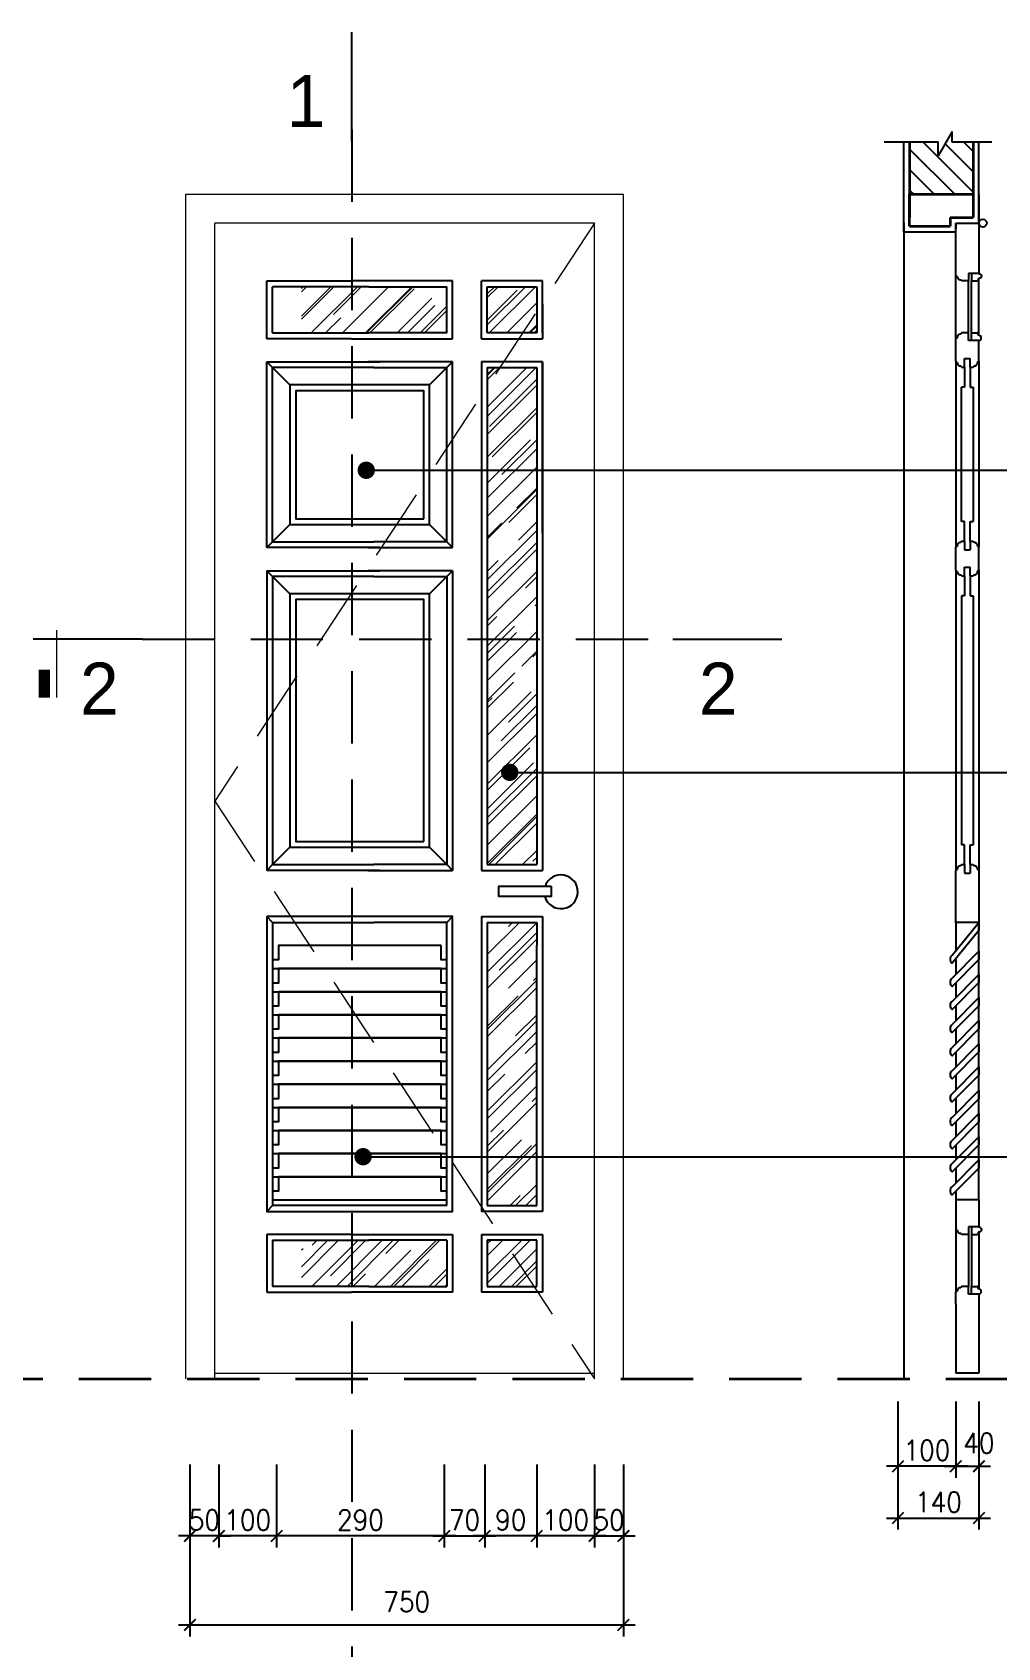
# Model space of a CAD drawing. Header units: millimetres. Extents: x -529782 to -142003, y -492574 to -273331.
# Drawn here: x -241997 to -240327, y -428329 to -425533 of the extents above; entities that cross this region are included whole.
import ezdxf

# ---------------------------------------------------------------- set-up
doc = ezdxf.new("R2010")
doc.units = ezdxf.units.MM
doc.header["$LTSCALE"] = 500
doc.header["$MEASUREMENT"] = 0
doc.header["$PDMODE"] = 3
doc.linetypes.add('HIDDEN', pattern=[0.375, 0.25, -0.125])
doc.layers.get('0').update_dxf_attribs({"linetype": 'CONTINUOUS', "lineweight": 13})
doc.layers.get('Defpoints').update_dxf_attribs({"color": 255, "linetype": 'CONTINUOUS', "lineweight": 13})
for name, color, linetype, lineweight in [('3.manh 08', 8, 'CONTINUOUS', 9), ('4.dim 08', 8, 'CONTINUOUS', 13), ('CA.dim 08', 251, 'CONTINUOUS', 13), ('cat', 4, 'CONTINUOUS', 35), ('CHITIET', 9, 'CONTINUOUS', 9), ('Dim', 145, 'CONTINUOUS', 15)]:
    doc.layers.add(name, color=color, linetype=linetype, lineweight=lineweight)
for name, color, linetype in [('BHATCH', 155, 'CONTINUOUS'), ('CUA', 115, 'CONTINUOUS'), ('DOOR', 5, 'CONTINUOUS'), ('MANH', 5, 'CONTINUOUS'), ('MANH1', 155, 'CONTINUOUS'), ('TEXT', 3, 'CONTINUOUS'), ('THAY', 7, 'CONTINUOUS')]:
    doc.layers.add(name, color=color, linetype=linetype)
doc.styles.get("Standard").update_dxf_attribs({"font": 'txt.shx', "width": 0.9})
doc.styles.add('VUA', font='')
doc.styles.get('VUA').set_extended_font_data('.VnAvantH')
doc.dimstyles.new('CA 20', dxfattribs={"dimscale": 0, "dimtxt": 35, "dimasz": 20, "dimexe": 20, "dimexo": 0, "dimgap": 10, "dimtad": 1, "dimdec": 0, "dimzin": 0, "dimdsep": 46, "dimtxsty": 'Standard', "dimblk": 'ARCHTICK', "dimcen": 0.09, "dimdle": 20, "dimclrd": 256, "dimclre": 256, "dimclrt": 7, "dimadec": 0, "dimazin": 0, "dimtfac": 1, "dimtdec": 0, "dimtix": 1, "dimtmove": 2, "dimatfit": 3, "dimldrblk": 'DOT', "dimfxl": 1, "dimtolj": 1, "dimtzin": 0, "dimarcsym": 0})
doc.dimstyles.new('CA 30', dxfattribs={"dimscale": 0, "dimtxt": 60, "dimasz": 30, "dimexe": 30, "dimexo": 0, "dimgap": 15, "dimtad": 1, "dimdec": 0, "dimzin": 0, "dimdsep": 46, "dimtxsty": 'Standard', "dimblk": 'ARCHTICK', "dimcen": 0.09, "dimdle": 30, "dimclrd": 256, "dimclre": 256, "dimclrt": 7, "dimadec": 0, "dimazin": 0, "dimtfac": 1, "dimtdec": 0, "dimtix": 1, "dimtmove": 2, "dimatfit": 3, "dimldrblk": 'DOT', "dimfxl": 1, "dimtolj": 1, "dimtzin": 0, "dimarcsym": 0})
pattern_1 = [(45, (-15549.51, 11947.47), (42.426407, 113.137085), [750, -100, 250, -50]), (45, (-15520.166, 12012.17), (-82.37794, 11.667262), [150, -16.5, 300, -37.5]), (45, (-15561.885, 11995.198), (160.159686, 207.5358403), [400, -70, 200, -50])]

# ---------------------------------------------------------------- blocks, each defined once
blk = doc.blocks.new('_ArchTick')
at = {"color": 1, "linetype": 'ByBlock', "const_width": 0.15}
blk.add_lwpolyline([(-0.5, -0.5), (0.5, 0.5)], dxfattribs=at)
blk = doc.blocks.new('_DOT')
at = {"color": 1, "linetype": 'ByBlock'}
blk.add_line((-0.5, 0), (-1, 0), dxfattribs=at)
at = {"color": 1, "linetype": 'ByBlock', "const_width": 0.5}
blk.add_lwpolyline([(-0.25, 0, 1), (0.25, 0, 1)], format="xyb", close=True, dxfattribs=at)
blk = doc.blocks.new('*D1810')
at = {"layer": '4.dim 08', "lineweight": -2, "transparency": 16777216}
for p, q in [((-240499.2, -427902.8), (-240499.2, -428034.8)), ((-240399.2, -427902.8), (-240399.2, -428034.8)), ((-240379.2, -428014.8), (-240519.2, -428014.8))]:
    blk.add_line(p, q, dxfattribs=at)
at = {"layer": 'Defpoints', "color": 0, "transparency": 16777216}
for p in [(-240499.2, -427902.8), (-240399.2, -427902.8), (-240499.2, -428014.8)]:
    blk.add_point(p, dxfattribs=at)
at = {"layer": '4.dim 08', "lineweight": -2, "transparency": 16777216, "xscale": 20, "yscale": 20, "zscale": 20, "rotation": 180}
blk.add_blockref('_ArchTick', (-240499.2, -428014.8), dxfattribs=at)
at = {"layer": '4.dim 08', "lineweight": -2, "transparency": 16777216, "xscale": 20, "yscale": 20, "zscale": 20}
blk.add_blockref('_ArchTick', (-240399.2, -428014.8), dxfattribs=at)
at = {"layer": '4.dim 08', "color": 7, "transparency": 16777216, "insert": (-240449.2, -427987.3), "char_height": 35, "attachment_point": 5}
blk.add_mtext('\\A1;100', dxfattribs=at)
blk = doc.blocks.new('*D1811')
at = {"layer": '4.dim 08', "lineweight": -2, "transparency": 16777216}
for p, q in [((-240399.2, -427902.8), (-240399.2, -428034.8)), ((-240359.2, -427902.8), (-240359.2, -428034.8)), ((-240419.2, -428014.8), (-240339.2, -428014.8))]:
    blk.add_line(p, q, dxfattribs=at)
at = {"layer": 'Defpoints', "color": 0, "transparency": 16777216}
for p in [(-240399.2, -427902.8), (-240359.2, -427902.8), (-240359.2, -428014.8)]:
    blk.add_point(p, dxfattribs=at)
at = {"layer": '4.dim 08', "lineweight": -2, "transparency": 16777216, "xscale": 20, "yscale": 20, "zscale": 20, "rotation": 180}
blk.add_blockref('_ArchTick', (-240399.2, -428014.8), dxfattribs=at)
at = {"layer": '4.dim 08', "lineweight": -2, "transparency": 16777216, "xscale": 20, "yscale": 20, "zscale": 20}
blk.add_blockref('_ArchTick', (-240359.2, -428014.8), dxfattribs=at)
at = {"layer": '4.dim 08', "color": 7, "transparency": 16777216, "insert": (-240359.2, -427974.8), "char_height": 35, "attachment_point": 5}
blk.add_mtext('\\A1;40', dxfattribs=at)
blk = doc.blocks.new('*D1812')
at = {"layer": '4.dim 08', "lineweight": -2, "transparency": 16777216}
for p, q in [((-240499.2, -427902.8), (-240499.2, -428124.3)), ((-240359.2, -427902.8), (-240359.2, -428124.3)), ((-240519.2, -428104.3), (-240339.2, -428104.3))]:
    blk.add_line(p, q, dxfattribs=at)
at = {"layer": 'Defpoints', "color": 0, "transparency": 16777216}
for p in [(-240499.2, -427902.8), (-240359.2, -427902.8), (-240359.2, -428104.3)]:
    blk.add_point(p, dxfattribs=at)
at = {"layer": '4.dim 08', "lineweight": -2, "transparency": 16777216, "xscale": 20, "yscale": 20, "zscale": 20, "rotation": 180}
blk.add_blockref('_ArchTick', (-240499.2, -428104.3), dxfattribs=at)
at = {"layer": '4.dim 08', "lineweight": -2, "transparency": 16777216, "xscale": 20, "yscale": 20, "zscale": 20}
blk.add_blockref('_ArchTick', (-240359.2, -428104.3), dxfattribs=at)
at = {"layer": '4.dim 08', "color": 7, "transparency": 16777216, "insert": (-240429.2, -428076.8), "char_height": 35, "attachment_point": 5}
blk.add_mtext('\\A1;140', dxfattribs=at)
blk = doc.blocks.new('*D1814')
at = {"layer": '4.dim 08', "lineweight": -2, "transparency": 16777216}
for p, q in [((-241024.1, -428011.6), (-241024.1, -428155.4)), ((-240974.1, -428011.6), (-240974.1, -428155.4)), ((-241024.1, -428135.4), (-241044.1, -428135.4)), ((-241024.1, -428135.4), (-240974.1, -428135.4)), ((-240974.1, -428135.4), (-240954.1, -428135.4))]:
    blk.add_line(p, q, dxfattribs=at)
at = {"layer": 'Defpoints', "color": 0, "transparency": 16777216}
for p in [(-241024.1, -428011.6), (-240974.1, -428011.6), (-240974.1, -428135.4)]:
    blk.add_point(p, dxfattribs=at)
at = {"layer": '4.dim 08', "lineweight": -2, "transparency": 16777216, "xscale": 20, "yscale": 20, "zscale": 20}
blk.add_blockref('_ArchTick', (-241024.1, -428135.4), dxfattribs=at)
at = {"layer": '4.dim 08', "lineweight": -2, "transparency": 16777216, "xscale": 20, "yscale": 20, "zscale": 20, "rotation": 180}
blk.add_blockref('_ArchTick', (-240974.1, -428135.4), dxfattribs=at)
at = {"layer": '4.dim 08', "color": 7, "transparency": 16777216, "insert": (-240999.1, -428107.9), "char_height": 35, "attachment_point": 5}
blk.add_mtext('\\A1;50', dxfattribs=at)
blk = doc.blocks.new('*D1815')
at = {"layer": '4.dim 08', "lineweight": -2, "transparency": 16777216}
for p, q in [((-241124.1, -428011.6), (-241124.1, -428155.4)), ((-241024.1, -428011.6), (-241024.1, -428155.4)), ((-241004.1, -428135.4), (-241144.1, -428135.4))]:
    blk.add_line(p, q, dxfattribs=at)
at = {"layer": 'Defpoints', "color": 0, "transparency": 16777216}
for p in [(-241124.1, -428011.6), (-241024.1, -428011.6), (-241124.1, -428135.4)]:
    blk.add_point(p, dxfattribs=at)
at = {"layer": '4.dim 08', "lineweight": -2, "transparency": 16777216, "xscale": 20, "yscale": 20, "zscale": 20, "rotation": 180}
blk.add_blockref('_ArchTick', (-241124.1, -428135.4), dxfattribs=at)
at = {"layer": '4.dim 08', "lineweight": -2, "transparency": 16777216, "xscale": 20, "yscale": 20, "zscale": 20}
blk.add_blockref('_ArchTick', (-241024.1, -428135.4), dxfattribs=at)
at = {"layer": '4.dim 08', "color": 7, "transparency": 16777216, "insert": (-241074.1, -428107.9), "char_height": 35, "attachment_point": 5}
blk.add_mtext('\\A1;100', dxfattribs=at)
blk = doc.blocks.new('*D1836')
at = {"layer": '4.dim 08', "lineweight": -2, "transparency": 16777216}
for p, q in [((-241574.1, -428011.6), (-241574.1, -428155.4)), ((-241284.1, -428011.6), (-241284.1, -428155.4)), ((-241264.1, -428135.4), (-241594.1, -428135.4))]:
    blk.add_line(p, q, dxfattribs=at)
at = {"layer": 'Defpoints', "color": 0, "transparency": 16777216}
for p in [(-241574.1, -428011.6), (-241284.1, -428011.6), (-241574.1, -428135.4)]:
    blk.add_point(p, dxfattribs=at)
at = {"layer": '4.dim 08', "lineweight": -2, "transparency": 16777216, "xscale": 20, "yscale": 20, "zscale": 20, "rotation": 180}
blk.add_blockref('_ArchTick', (-241574.1, -428135.4), dxfattribs=at)
at = {"layer": '4.dim 08', "lineweight": -2, "transparency": 16777216, "xscale": 20, "yscale": 20, "zscale": 20}
blk.add_blockref('_ArchTick', (-241284.1, -428135.4), dxfattribs=at)
at = {"layer": '4.dim 08', "color": 7, "transparency": 16777216, "insert": (-241429.1, -428107.9), "char_height": 35, "attachment_point": 5}
blk.add_mtext('\\A1;290', dxfattribs=at)
blk = doc.blocks.new('*D1837')
at = {"layer": '4.dim 08', "lineweight": -2, "transparency": 16777216}
for p, q in [((-241674.1, -428011.6), (-241674.1, -428155.4)), ((-241574.1, -428011.6), (-241574.1, -428155.4)), ((-241554.1, -428135.4), (-241694.1, -428135.4))]:
    blk.add_line(p, q, dxfattribs=at)
at = {"layer": 'Defpoints', "color": 0, "transparency": 16777216}
for p in [(-241674.1, -428011.6), (-241574.1, -428011.6), (-241674.1, -428135.4)]:
    blk.add_point(p, dxfattribs=at)
at = {"layer": '4.dim 08', "lineweight": -2, "transparency": 16777216, "xscale": 20, "yscale": 20, "zscale": 20, "rotation": 180}
blk.add_blockref('_ArchTick', (-241674.1, -428135.4), dxfattribs=at)
at = {"layer": '4.dim 08', "lineweight": -2, "transparency": 16777216, "xscale": 20, "yscale": 20, "zscale": 20}
blk.add_blockref('_ArchTick', (-241574.1, -428135.4), dxfattribs=at)
at = {"layer": '4.dim 08', "color": 7, "transparency": 16777216, "insert": (-241624.1, -428107.9), "char_height": 35, "attachment_point": 5}
blk.add_mtext('\\A1;100', dxfattribs=at)
blk = doc.blocks.new('*D1838')
at = {"layer": '4.dim 08', "lineweight": -2, "transparency": 16777216}
for p, q in [((-241724.1, -428011.6), (-241724.1, -428155.4)), ((-241674.1, -428011.6), (-241674.1, -428155.4)), ((-241724.1, -428135.4), (-241744.1, -428135.4)), ((-241674.1, -428135.4), (-241724.1, -428135.4)), ((-241674.1, -428135.4), (-241654.1, -428135.4))]:
    blk.add_line(p, q, dxfattribs=at)
at = {"layer": 'Defpoints', "color": 0, "transparency": 16777216}
for p in [(-241724.1, -428011.6), (-241674.1, -428011.6), (-241724.1, -428135.4)]:
    blk.add_point(p, dxfattribs=at)
at = {"layer": '4.dim 08', "lineweight": -2, "transparency": 16777216, "xscale": 20, "yscale": 20, "zscale": 20}
blk.add_blockref('_ArchTick', (-241724.1, -428135.4), dxfattribs=at)
at = {"layer": '4.dim 08', "lineweight": -2, "transparency": 16777216, "xscale": 20, "yscale": 20, "zscale": 20, "rotation": 180}
blk.add_blockref('_ArchTick', (-241674.1, -428135.4), dxfattribs=at)
at = {"layer": '4.dim 08', "color": 7, "transparency": 16777216, "insert": (-241699.1, -428107.9), "char_height": 35, "attachment_point": 5}
blk.add_mtext('\\A1;50', dxfattribs=at)
blk = doc.blocks.new('*D1849')
at = {"layer": '4.dim 08', "lineweight": -2, "transparency": 16777216}
for p, q in [((-241724.1, -428011.6), (-241724.1, -428309.3)), ((-240974.1, -428011.6), (-240974.1, -428309.3)), ((-241744.1, -428289.3), (-240954.1, -428289.3))]:
    blk.add_line(p, q, dxfattribs=at)
at = {"layer": 'Defpoints', "color": 0, "transparency": 16777216}
for p in [(-241724.1, -428011.6), (-240974.1, -428011.6), (-240974.1, -428289.3)]:
    blk.add_point(p, dxfattribs=at)
at = {"layer": '4.dim 08', "lineweight": -2, "transparency": 16777216, "xscale": 20, "yscale": 20, "zscale": 20, "rotation": 180}
blk.add_blockref('_ArchTick', (-241724.1, -428289.3), dxfattribs=at)
at = {"layer": '4.dim 08', "lineweight": -2, "transparency": 16777216, "xscale": 20, "yscale": 20, "zscale": 20}
blk.add_blockref('_ArchTick', (-240974.1, -428289.3), dxfattribs=at)
at = {"layer": '4.dim 08', "color": 7, "transparency": 16777216, "insert": (-241349.1, -428249.3), "char_height": 35, "attachment_point": 5}
blk.add_mtext('\\A1;750', dxfattribs=at)
blk = doc.blocks.new('*D1850')
at = {"layer": '4.dim 08', "lineweight": -2, "transparency": 16777216}
for p, q in [((-241214.1, -428011.6), (-241214.1, -428155.4)), ((-241124.1, -428011.6), (-241124.1, -428155.4)), ((-241104.1, -428135.4), (-241234.1, -428135.4))]:
    blk.add_line(p, q, dxfattribs=at)
at = {"layer": 'Defpoints', "color": 0, "transparency": 16777216}
for p in [(-241214.1, -428011.6), (-241124.1, -428011.6), (-241214.1, -428135.4)]:
    blk.add_point(p, dxfattribs=at)
at = {"layer": '4.dim 08', "lineweight": -2, "transparency": 16777216, "xscale": 20, "yscale": 20, "zscale": 20, "rotation": 180}
blk.add_blockref('_ArchTick', (-241214.1, -428135.4), dxfattribs=at)
at = {"layer": '4.dim 08', "lineweight": -2, "transparency": 16777216, "xscale": 20, "yscale": 20, "zscale": 20}
blk.add_blockref('_ArchTick', (-241124.1, -428135.4), dxfattribs=at)
at = {"layer": '4.dim 08', "color": 7, "transparency": 16777216, "insert": (-241169.1, -428107.9), "char_height": 35, "attachment_point": 5}
blk.add_mtext('\\A1;90', dxfattribs=at)
blk = doc.blocks.new('*D1851')
at = {"layer": '4.dim 08', "lineweight": -2, "transparency": 16777216}
for p, q in [((-241284.1, -428011.6), (-241284.1, -428155.4)), ((-241214.1, -428011.6), (-241214.1, -428155.4)), ((-241304.1, -428135.4), (-241194.1, -428135.4))]:
    blk.add_line(p, q, dxfattribs=at)
at = {"layer": 'Defpoints', "color": 0, "transparency": 16777216}
for p in [(-241284.1, -428011.6), (-241214.1, -428011.6), (-241214.1, -428135.4)]:
    blk.add_point(p, dxfattribs=at)
at = {"layer": '4.dim 08', "lineweight": -2, "transparency": 16777216, "xscale": 20, "yscale": 20, "zscale": 20, "rotation": 180}
blk.add_blockref('_ArchTick', (-241284.1, -428135.4), dxfattribs=at)
at = {"layer": '4.dim 08', "lineweight": -2, "transparency": 16777216, "xscale": 20, "yscale": 20, "zscale": 20}
blk.add_blockref('_ArchTick', (-241214.1, -428135.4), dxfattribs=at)
at = {"layer": '4.dim 08', "color": 7, "transparency": 16777216, "insert": (-241249.1, -428107.9), "char_height": 35, "attachment_point": 5}
blk.add_mtext('\\A1;70', dxfattribs=at)

msp = doc.modelspace()

# ---------------------------------------------------------------- hatches: boundary and pattern name
at = {"layer": '3.manh 08', "ltscale": 2}
h = msp.add_hatch(dxfattribs=at)
h.set_pattern_fill('AR-RROOF', color=256, scale=50, angle=45, style=0)
h.set_pattern_definition(pattern_1)
h.paths.add_polyline_path([(-241124.1, -425973.7), (-241209.6, -425973.7), (-241209.6, -426053.7), (-241124.1, -426053.7)])
h.paths.add_polyline_path([(-241279.6, -425973.7), (-241414.6, -425973.7), (-241444, -425973.7), (-241444, -426053.7), (-241414.6, -426053.7), (-241279.6, -426053.7)])
h.paths.add_polyline_path([(-241444, -425973.7), (-241531.1, -425973.7), (-241531.1, -426053.7), (-241444, -426053.7)])
h = msp.add_hatch(dxfattribs=at)
h.set_pattern_fill('AR-RROOF', color=256, scale=50, angle=45, style=0)
h.set_pattern_definition(pattern_1)
h.paths.add_polyline_path([(-241209.6, -427563.7), (-241124.1, -427563.7), (-241124.1, -427423.7), (-241124.1, -427113.7), (-241124.1, -427073.7), (-241209.6, -427073.7)])
h.paths.add_polyline_path([(-241124.1, -426113.7), (-241209.6, -426113.7), (-241209.6, -426973.7), (-241124.1, -426973.7)])
h = msp.add_hatch(dxfattribs=at)
h.set_pattern_fill('AR-RROOF', color=256, scale=50, angle=45, style=0)
h.set_pattern_definition(pattern_1)
h.paths.add_polyline_path([(-241124.1, -427623.7), (-241209.6, -427623.7), (-241209.6, -427703.7), (-241124.1, -427703.7)])
h.paths.add_polyline_path([(-241279.6, -427623.7), (-241414.6, -427623.7), (-241444, -427623.7), (-241444, -427703.7), (-241414.6, -427703.7), (-241279.6, -427703.7)])
h.paths.add_polyline_path([(-241444, -427623.7), (-241531.1, -427623.7), (-241531.1, -427703.7), (-241444, -427703.7)])
at = {"layer": 'BHATCH'}
h = msp.add_hatch(dxfattribs=at)
h.set_pattern_fill('ANSI31', color=256, scale=200, style=0)
h.set_pattern_definition([(135, (-189100.317, -414747.733), (17.67767, 17.67767), [])])
h.paths.add_polyline_path([(-240479.2, -425813.7), (-240369.2, -425813.7), (-240369.2, -425723.6), (-240405.2, -425723.6), (-240405.2, -425705.3), (-240429.9, -425747), (-240429.9, -425723.6), (-240479.2, -425723.6)])

# ---------------------------------------------------------------- linework, layer by layer
at = {"layer": '4.dim 08', "color": 7}
msp.add_line((-241955.1, -426568.1), (-241955.1, -426684.7), dxfattribs=at)
at = {"layer": '4.dim 08', "color": 7, "const_width": 20}
msp.add_lwpolyline([(-241975.9, -426684.7), (-241975.9, -426636.6)], dxfattribs=at)
at = {"layer": 'BHATCH'}
msp.add_lwpolyline([(-241099.3, -427010.9), (-241099.3, -427029.1), (-241189.9, -427029.1), (-241189.9, -427010.9)], close=True, dxfattribs=at)
msp.add_arc((-241082.3, -427020.7), 29.2, 196.7186, 160.39, dxfattribs=at)
at = {"layer": 'cat'}
for p, q in [((-240479.2, -425723.6), (-240479.2, -425853.7)), ((-240369.2, -425723.6), (-240369.2, -425853.7)), ((-240479.2, -425868.7), (-240479.2, -425813.7)), ((-240479.2, -425813.7), (-240369.2, -425813.7)), ((-240479.2, -425813.7), (-240369.2, -425813.7)), ((-240369.2, -425813.7), (-240369.2, -425853.7)), ((-240409.2, -425853.7), (-240409.2, -425868.7)), ((-240409.2, -425853.7), (-240369.2, -425853.7)), ((-240479.2, -425868.7), (-240409.2, -425868.7))]:
    msp.add_line(p, q, dxfattribs=at)
at = {"layer": 'cat', "linetype": 'HIDDEN'}
msp.add_line((-243228.7, -427863.7), (-238794, -427863.7), dxfattribs=at)
at = {"layer": 'CHITIET', "color": 7}
for p, q in [((-240974.1, -427863.7), (-240974.1, -425813.7)), ((-241024.1, -425863.7), (-241681.1, -425863.7)), ((-241024.1, -425863.7), (-241681.1, -425863.7)), ((-241681.1, -427853.7), (-241024.1, -427853.7))]:
    msp.add_line(p, q, dxfattribs=at)
for points in [[(-241731.1, -427863.7), (-241731.1, -425813.7), (-240974.1, -425813.7)], [(-241681.1, -427863.7), (-241681.1, -425863.7)], [(-241024.1, -427863.7), (-241024.1, -425863.7)]]:
    msp.add_lwpolyline(points, dxfattribs=at)
at = {"layer": 'CUA'}
for p, q in [((-240489.2, -425863.9), (-240489.2, -427863.7)), ((-241414.6, -425973.7), (-241581.1, -425973.7)), ((-241581.1, -426053.7), (-241581.1, -425973.7)), ((-241414.6, -425973.7), (-241279.6, -425973.7)), ((-241279.6, -426053.7), (-241279.6, -425973.7)), ((-241209.6, -426053.7), (-241209.6, -425973.7)), ((-241209.6, -425973.7), (-241124.1, -425973.7)), ((-241124.1, -425973.7), (-241124.1, -426053.7)), ((-241581.1, -426053.7), (-241414.6, -426053.7)), ((-241279.6, -426053.7), (-241414.6, -426053.7)), ((-241124.1, -426053.7), (-241209.6, -426053.7)), ((-241406.1, -426113.7), (-241581.1, -426113.7)), ((-241551.1, -426143.7), (-241581.1, -426113.7)), ((-241581.1, -426415.2), (-241581.1, -426113.7)), ((-241406.1, -426113.7), (-241279.6, -426113.7)), ((-241309.6, -426143.7), (-241279.6, -426113.7)), ((-241279.6, -426415.2), (-241279.6, -426113.7)), ((-241209.6, -426113.7), (-241124.1, -426113.7)), ((-241209.6, -426113.7), (-241209.6, -426973.7)), ((-241124.1, -426113.7), (-241124.1, -426470.2)), ((-241551.1, -426385.2), (-241581.1, -426415.2)), ((-241309.6, -426385.2), (-241279.6, -426415.2)), ((-241581.1, -426415.2), (-241406.1, -426415.2)), ((-241279.6, -426415.2), (-241406.1, -426415.2)), ((-241124.1, -426470.2), (-241124.1, -426973.7)), ((-241406.1, -426475.2), (-241581.1, -426475.2)), ((-241551.1, -426505.2), (-241581.1, -426475.2)), ((-241581.1, -426475.2), (-241581.1, -426973.7)), ((-241406.1, -426475.2), (-241279.6, -426475.2)), ((-241309.6, -426505.2), (-241279.6, -426475.2)), ((-241279.6, -426475.2), (-241279.6, -426973.7)), ((-241551.1, -426943.7), (-241581.1, -426973.7)), ((-241309.6, -426943.7), (-241279.6, -426973.7)), ((-241581.1, -426973.7), (-241406.1, -426973.7)), ((-241279.6, -426973.7), (-241406.1, -426973.7)), ((-241209.6, -426973.7), (-241124.1, -426973.7)), ((-241581.1, -427073.7), (-241406.1, -427073.7)), ((-241581.1, -427073.7), (-241581.1, -427338.7)), ((-241279.6, -427073.7), (-241406.1, -427073.7)), ((-241279.6, -427563.7), (-241279.6, -427073.7)), ((-241209.6, -427073.7), (-241209.6, -427563.7)), ((-241209.6, -427073.7), (-241124.1, -427073.7)), ((-241124.1, -427073.7), (-241124.1, -427113.7)), ((-241124.1, -427493.7), (-241124.1, -427113.7)), ((-241581.1, -427338.7), (-241581.1, -427563.7)), ((-241581.1, -427398.7), (-241581.1, -427563.7)), ((-241124.1, -427563.7), (-241124.1, -427423.7)), ((-241279.7, -427563.7), (-241581.1, -427563.7)), ((-241406.1, -427563.7), (-241581.1, -427563.7)), ((-241209.6, -427563.7), (-241124.1, -427563.7)), ((-241581.1, -427623.7), (-241414.6, -427623.7)), ((-241581.1, -427623.7), (-241581.1, -427703.7)), ((-241279.6, -427623.7), (-241414.6, -427623.7)), ((-241279.6, -427623.7), (-241279.6, -427703.7)), ((-241209.6, -427623.7), (-241209.6, -427703.7)), ((-241124.1, -427623.7), (-241209.6, -427623.7)), ((-241124.1, -427703.7), (-241124.1, -427623.7)), ((-241414.6, -427703.7), (-241581.1, -427703.7)), ((-241414.6, -427703.7), (-241279.6, -427703.7)), ((-241209.6, -427703.7), (-241124.1, -427703.7))]:
    msp.add_line(p, q, dxfattribs=at)
for points in [[(-241309.6, -426385.2), (-241309.6, -426143.7), (-241551.1, -426143.7), (-241551.1, -426385.2)], [(-241319.6, -426375.2), (-241319.6, -426153.7), (-241541.1, -426153.7), (-241541.1, -426375.2)], [(-241309.6, -426943.7), (-241309.6, -426505.2), (-241551.1, -426505.2), (-241551.1, -426943.7)], [(-241319.6, -426933.7), (-241319.6, -426515.2), (-241541.1, -426515.2), (-241541.1, -426933.7)]]:
    msp.add_lwpolyline(points, close=True, dxfattribs=at)
for points in [[(-241289.6, -427113.7), (-241571.1, -427113.7), (-241571.1, -427138.7), (-241581.1, -427138.7), (-241581.1, -427153.7), (-241279.6, -427153.7), (-241279.6, -427138.7), (-241289.6, -427138.7), (-241289.6, -427113.7)], [(-241289.6, -427153.7), (-241571.1, -427153.7), (-241571.1, -427178.7), (-241581.1, -427178.7), (-241581.1, -427193.7), (-241279.6, -427193.7), (-241279.6, -427178.7), (-241289.6, -427178.7), (-241289.6, -427153.7)], [(-241289.6, -427193.7), (-241571.1, -427193.7), (-241571.1, -427218.7), (-241581.1, -427218.7), (-241581.1, -427233.7), (-241279.6, -427233.7), (-241279.6, -427218.7), (-241289.6, -427218.7), (-241289.6, -427193.7)], [(-241289.6, -427233.7), (-241571.1, -427233.7), (-241571.1, -427258.7), (-241581.1, -427258.7), (-241581.1, -427273.7), (-241279.6, -427273.7), (-241279.6, -427258.7), (-241289.6, -427258.7), (-241289.6, -427233.7)], [(-241289.6, -427273.7), (-241571.1, -427273.7), (-241571.1, -427298.7), (-241581.1, -427298.7), (-241581.1, -427313.7), (-241279.6, -427313.7), (-241279.6, -427298.7), (-241289.6, -427298.7), (-241289.6, -427273.7)], [(-241289.6, -427313.7), (-241571.1, -427313.7), (-241571.1, -427338.7), (-241581.1, -427338.7), (-241581.1, -427353.7), (-241279.6, -427353.7), (-241279.6, -427338.7), (-241289.6, -427338.7), (-241289.6, -427313.7)], [(-241289.6, -427353.7), (-241571.1, -427353.7), (-241571.1, -427378.7), (-241581.1, -427378.7), (-241581.1, -427393.7), (-241279.6, -427393.7), (-241279.6, -427378.7), (-241289.6, -427378.7), (-241289.6, -427353.7)], [(-241289.6, -427393.7), (-241571.1, -427393.7), (-241571.1, -427418.7), (-241581.1, -427418.7), (-241581.1, -427433.7), (-241279.6, -427433.7), (-241279.6, -427418.7), (-241289.6, -427418.7), (-241289.6, -427393.7)], [(-241289.6, -427433.7), (-241571.1, -427433.7), (-241571.1, -427458.7), (-241581.1, -427458.7), (-241581.1, -427473.7), (-241279.6, -427473.7), (-241279.6, -427458.7), (-241289.6, -427458.7), (-241289.6, -427433.7)], [(-241289.6, -427473.7), (-241571.1, -427473.7), (-241571.1, -427498.7), (-241581.1, -427498.7), (-241581.1, -427513.7), (-241279.6, -427513.7), (-241279.6, -427498.7), (-241289.6, -427498.7), (-241289.6, -427473.7)], [(-241289.6, -427513.7), (-241571.1, -427513.7), (-241571.1, -427538.7), (-241581.1, -427538.7), (-241581.1, -427553.7), (-241279.6, -427553.7), (-241279.6, -427538.7), (-241289.6, -427538.7), (-241289.6, -427513.7)]]:
    msp.add_lwpolyline(points, dxfattribs=at)
at = {"layer": 'Dim', "linetype": 'HIDDEN'}
msp.add_lwpolyline([(-241024.1, -425863.7), (-241681.1, -426863.7), (-241024.1, -427863.7)], dxfattribs=at)
at = {"layer": 'DOOR'}
for p, q in [((-241591.1, -425963.7), (-241444.6, -425963.7)), ((-241591.1, -426063.7), (-241591.1, -425963.7)), ((-241269.6, -425963.7), (-241444.6, -425963.7)), ((-241269.6, -426063.7), (-241269.6, -425963.7)), ((-241219.6, -426063.7), (-241219.6, -425963.7)), ((-241114.1, -425963.7), (-241219.6, -425963.7)), ((-241114.1, -426053.7), (-241114.1, -425963.7)), ((-241114.1, -426003.7), (-241114.1, -426063.7)), ((-241444.6, -426063.7), (-241591.1, -426063.7)), ((-241444.6, -426063.7), (-241269.6, -426063.7)), ((-241219.6, -426063.7), (-241114.1, -426063.7)), ((-241591.1, -426103.7), (-241396.1, -426103.7)), ((-241581.1, -426113.7), (-241591.1, -426103.7)), ((-241591.1, -426425.2), (-241591.1, -426103.7)), ((-241269.6, -426103.7), (-241416.1, -426103.7)), ((-241279.6, -426113.7), (-241269.6, -426103.7)), ((-241279.6, -426113.7), (-241269.6, -426103.7)), ((-241269.6, -426425.2), (-241269.6, -426103.7)), ((-241114.1, -426103.7), (-241219.6, -426103.7)), ((-241219.6, -426103.7), (-241219.6, -426983.7)), ((-241114.1, -426400.2), (-241114.1, -426103.7)), ((-241114.1, -426103.7), (-241114.1, -426480.2)), ((-241581.1, -426415.2), (-241591.1, -426425.2)), ((-241396.1, -426425.2), (-241591.1, -426425.2)), ((-241416.1, -426425.2), (-241269.6, -426425.2)), ((-241279.6, -426415.2), (-241269.6, -426425.2)), ((-241591.1, -426465.2), (-241396.1, -426465.2)), ((-241581.1, -426475.2), (-241591.1, -426465.2)), ((-241591.1, -426465.2), (-241591.1, -426983.7)), ((-241269.6, -426465.2), (-241416.1, -426465.2)), ((-241279.6, -426475.2), (-241269.6, -426465.2)), ((-241269.6, -426465.2), (-241269.6, -426983.7)), ((-241114.1, -426460.2), (-241114.1, -426983.7)), ((-241581.1, -426973.7), (-241591.1, -426983.7)), ((-241396.1, -426983.7), (-241591.1, -426983.7)), ((-241416.1, -426983.7), (-241269.6, -426983.7)), ((-241279.6, -426973.7), (-241269.6, -426983.7)), ((-241219.6, -426983.7), (-241114.1, -426983.7)), ((-241581.1, -427073.7), (-241591.1, -427063.7)), ((-241279.6, -427073.7), (-241269.6, -427063.7)), ((-241219.6, -427063.7), (-241219.6, -427573.7)), ((-241219.6, -427063.7), (-241114.1, -427063.7)), ((-241114.1, -427063.7), (-241114.1, -427123.7)), ((-241114.1, -427103.7), (-241114.1, -427503.7)), ((-241114.1, -427413.7), (-241114.1, -427573.7)), ((-241581.1, -427563.7), (-241591.1, -427573.7)), ((-241114.1, -427573.7), (-241219.6, -427573.7)), ((-241444.6, -427613.7), (-241591.1, -427613.7)), ((-241591.1, -427613.7), (-241591.1, -427713.7)), ((-241444.6, -427613.7), (-241269.6, -427613.7)), ((-241269.6, -427613.7), (-241269.6, -427713.7)), ((-241219.6, -427613.7), (-241114.1, -427613.7)), ((-241219.6, -427613.7), (-241219.6, -427713.7)), ((-241114.1, -427613.7), (-241114.1, -427713.7)), ((-241591.1, -427713.7), (-241444.6, -427713.7)), ((-241269.6, -427713.7), (-241444.6, -427713.7)), ((-241114.1, -427713.7), (-241219.6, -427713.7))]:
    msp.add_line(p, q, dxfattribs=at)
at = {"layer": 'MANH'}
for p, q in [((-240405.2, -425705.3), (-240429.9, -425747)), ((-240405.2, -425723.6), (-240405.2, -425705.3)), ((-240399.2, -426063.7), (-240399.2, -425953.7)), ((-240377.2, -426053.7), (-240377.2, -425963.7)), ((-240372.2, -426053.7), (-240372.2, -425963.7)), ((-240359.2, -426057.8), (-240359.2, -425959.6)), ((-240399.2, -427071.5), (-240399.2, -427123.7)), ((-240359.2, -427553.7), (-240359.2, -427077.9)), ((-240399.2, -427137.9), (-240399.2, -427163.7)), ((-240399.2, -427177.9), (-240399.2, -427203.7)), ((-240399.2, -427217.9), (-240399.2, -427243.7)), ((-240399.2, -427257.9), (-240399.2, -427283.7)), ((-240399.2, -427297.9), (-240399.2, -427323.7)), ((-240399.2, -427337.9), (-240399.2, -427363.7)), ((-240399.2, -427378.7), (-240399.2, -427404.6)), ((-240399.2, -427418.7), (-240399.2, -427444.6)), ((-240399.2, -427458.7), (-240399.2, -427484.6)), ((-240399.2, -427498.7), (-240399.2, -427524.6)), ((-240399.2, -427538.7), (-240399.2, -427554.6)), ((-240399.2, -427603.7), (-240399.2, -427713.7)), ((-240377.2, -427613.7), (-240377.2, -427703.7)), ((-240372.2, -427613.7), (-240372.2, -427703.7)), ((-240359.2, -427609.6), (-240359.2, -427707.8))]:
    msp.add_line(p, q, dxfattribs=at)
at = {"layer": 'MANH', "ltscale": 2}
for p, q in [((-240399.2, -426102.7), (-240399.2, -426424.2)), ((-240359.2, -426102.7), (-240359.2, -426424.2)), ((-240389.3, -426379.7), (-240389.3, -426147.3)), ((-240369.1, -426147.3), (-240369.1, -426379.7)), ((-240399.2, -426464.2), (-240399.2, -426983.7)), ((-240359.2, -426464.2), (-240359.2, -426983.7))]:
    msp.add_line(p, q, dxfattribs=at)
at = {"layer": 'MANH', "color": 5}
for p, q in [((-240384.2, -426112.7), (-240384.2, -426147.3)), ((-240374.2, -426112.7), (-240374.2, -426147.3)), ((-240384.2, -426147.3), (-240389.3, -426147.3)), ((-240374.2, -426147.3), (-240369.1, -426147.3)), ((-240384.2, -426379.7), (-240389.3, -426379.7)), ((-240384.2, -426414.2), (-240384.2, -426379.7)), ((-240374.2, -426379.7), (-240369.1, -426379.7)), ((-240374.2, -426414.2), (-240374.2, -426379.7)), ((-240384.2, -426474.2), (-240384.2, -426508.8)), ((-240374.2, -426474.2), (-240374.2, -426508.8)), ((-240384.2, -426508.8), (-240389.3, -426508.8)), ((-240389.3, -426508.8), (-240389.3, -426939.2)), ((-240374.2, -426508.8), (-240369.1, -426508.8)), ((-240369.1, -426508.8), (-240369.1, -426939.2)), ((-240384.2, -426939.2), (-240389.3, -426939.2)), ((-240384.2, -426973.7), (-240384.2, -426939.2)), ((-240374.2, -426939.2), (-240369.1, -426939.2)), ((-240374.2, -426973.7), (-240374.2, -426939.2))]:
    msp.add_line(p, q, dxfattribs=at)
at = {"layer": 'MANH'}
for points in [[(-240429.9, -425747), (-240429.9, -425723.6), (-240522.9, -425723.6)], [(-240337, -425723.6), (-240405.2, -425723.6)]]:
    msp.add_lwpolyline(points, dxfattribs=at)
msp.add_lwpolyline([(-241591.1, -427063.7), (-241591.1, -427573.7), (-241269.6, -427573.7), (-241269.6, -427063.7)], close=True, dxfattribs=at)
for points in [[(-240359.2, -427087.9), (-240405.7, -427144.4), (-240405.7, -427144.4, -0.414214), (-240405.7, -427130.3), (-240359.2, -427073.7)], [(-240359.2, -427137.9), (-240405.7, -427184.4), (-240405.7, -427184.4, -0.414214), (-240405.7, -427170.3), (-240359.2, -427123.7)], [(-240359.2, -427177.9), (-240405.7, -427224.4), (-240405.7, -427224.4, -0.414214), (-240405.7, -427210.3), (-240359.2, -427163.7)], [(-240359.2, -427217.9), (-240405.7, -427264.4), (-240405.7, -427264.4, -0.414214), (-240405.7, -427250.3), (-240359.2, -427203.7)], [(-240359.2, -427257.9), (-240405.7, -427304.4), (-240405.7, -427304.4, -0.414214), (-240405.7, -427290.3), (-240359.2, -427243.7)], [(-240359.2, -427297.9), (-240405.7, -427344.4), (-240405.7, -427344.4, -0.414214), (-240405.7, -427330.3), (-240359.2, -427283.7)], [(-240359.2, -427337.9), (-240405.7, -427384.4), (-240405.7, -427384.4, -0.414214), (-240405.7, -427370.3), (-240359.2, -427323.7)], [(-240359.2, -427378.7), (-240405.7, -427425.3), (-240405.7, -427425.3, -0.414214), (-240405.7, -427411.1), (-240359.2, -427364.6)], [(-240359.2, -427418.7), (-240405.7, -427465.3), (-240405.7, -427465.3, -0.414214), (-240405.7, -427451.1), (-240359.2, -427404.6)], [(-240359.2, -427458.7), (-240405.7, -427505.3), (-240405.7, -427505.3, -0.414214), (-240405.7, -427491.1), (-240359.2, -427444.6)], [(-240359.2, -427498.7), (-240405.7, -427545.3), (-240405.7, -427545.3, -0.414214), (-240405.7, -427531.1), (-240359.2, -427484.6)]]:
    msp.add_lwpolyline(points, format="xyb", close=True, dxfattribs=at)
at = {"layer": 'MANH1', "color": 34, "linetype": 'HIDDEN'}
for p, q in [((-241444, -425701.6), (-241444, -428348.1)), ((-241806.4, -426583.8), (-240888.8, -426583.8))]:
    msp.add_line(p, q, dxfattribs=at)
at = {"layer": 'THAY', "color": 7}
for p, q in [((-241444, -425722.2), (-241444, -425533.5)), ((-240397.9, -426102.7), (-240399.2, -426102.7)), ((-240397.9, -426104.6), (-240397.9, -426102.7)), ((-240396.9, -426104.6), (-240397.9, -426104.6)), ((-240384.2, -426097.7), (-240374.2, -426097.7)), ((-240361.5, -426104.6), (-240360.4, -426104.6)), ((-240360.4, -426104.6), (-240360.4, -426102.7)), ((-240360.4, -426102.7), (-240359.2, -426102.7)), ((-240390.7, -426111.5), (-240390.7, -426110.6)), ((-240389.2, -426111.5), (-240390.7, -426111.5)), ((-240389.2, -426112.7), (-240389.2, -426111.5)), ((-240389.2, -426112.7), (-240384.2, -426112.7)), ((-240374.2, -426112.7), (-240369.2, -426112.7)), ((-240369.2, -426111.5), (-240367.6, -426111.5)), ((-240369.2, -426112.7), (-240369.2, -426111.5)), ((-240367.6, -426111.5), (-240367.6, -426110.6)), ((-240389.2, -426414.2), (-240389.2, -426415.4)), ((-240389.2, -426414.2), (-240384.2, -426414.2)), ((-240374.2, -426414.2), (-240369.2, -426414.2)), ((-240369.2, -426414.2), (-240369.2, -426415.4)), ((-240397.9, -426424.2), (-240399.2, -426424.2)), ((-240397.9, -426422.4), (-240397.9, -426424.2)), ((-240396.9, -426422.4), (-240397.9, -426422.4)), ((-240390.7, -426415.4), (-240390.7, -426416.3)), ((-240389.2, -426415.4), (-240390.7, -426415.4)), ((-240384.2, -426429.2), (-240374.2, -426429.2)), ((-240369.2, -426415.4), (-240367.6, -426415.4)), ((-240367.6, -426415.4), (-240367.6, -426416.3)), ((-240361.5, -426422.4), (-240360.4, -426422.4)), ((-240360.4, -426422.4), (-240360.4, -426424.2)), ((-240360.4, -426424.2), (-240359.2, -426424.2)), ((-240397.9, -426464.2), (-240399.2, -426464.2)), ((-240397.9, -426466.1), (-240397.9, -426464.2)), ((-240396.9, -426466.1), (-240397.9, -426466.1)), ((-240384.2, -426459.2), (-240374.2, -426459.2)), ((-240361.5, -426466.1), (-240360.4, -426466.1)), ((-240360.4, -426464.2), (-240359.2, -426464.2)), ((-240360.4, -426466.1), (-240360.4, -426464.2)), ((-240390.7, -426473), (-240390.7, -426472.1)), ((-240389.2, -426473), (-240390.7, -426473)), ((-240389.2, -426474.2), (-240389.2, -426473)), ((-240389.2, -426474.2), (-240384.2, -426474.2)), ((-240374.2, -426474.2), (-240369.2, -426474.2)), ((-240369.2, -426474.2), (-240369.2, -426473)), ((-240369.2, -426473), (-240367.6, -426473)), ((-240367.6, -426473), (-240367.6, -426472.1)), ((-241806.4, -426583.8), (-241995.1, -426583.8)), ((-240888.8, -426583.8), (-240700.1, -426583.8)), ((-240397.9, -426983.7), (-240399.2, -426983.7)), ((-240396.9, -426981.9), (-240397.9, -426981.9)), ((-240397.9, -426981.9), (-240397.9, -426983.7)), ((-240389.2, -426974.9), (-240390.7, -426974.9)), ((-240390.7, -426974.9), (-240390.7, -426975.8)), ((-240389.2, -426973.7), (-240384.2, -426973.7)), ((-240389.2, -426973.7), (-240389.2, -426974.9)), ((-240384.2, -426988.7), (-240374.2, -426988.7)), ((-240374.2, -426973.7), (-240369.2, -426973.7)), ((-240369.2, -426973.7), (-240369.2, -426974.9)), ((-240369.2, -426974.9), (-240367.6, -426974.9)), ((-240367.6, -426974.9), (-240367.6, -426975.8)), ((-240361.5, -426981.9), (-240360.4, -426981.9)), ((-240360.4, -426981.9), (-240360.4, -426983.7)), ((-240360.4, -426983.7), (-240359.2, -426983.7))]:
    msp.add_line(p, q, dxfattribs=at)
at = {"layer": 'THAY'}
for p, q in [((-240489.2, -425863.9), (-240489.2, -425723.6)), ((-240359.2, -425863.7), (-240359.2, -425723.6)), ((-240489.2, -425878.7), (-240489.2, -425813.7)), ((-240359.2, -425813.9), (-240359.2, -425863.7)), ((-240489.2, -425878.7), (-240399.2, -425878.7)), ((-240399.2, -425863.7), (-240359.2, -425863.7)), ((-240399.2, -425953.7), (-240399.2, -425863.7)), ((-240397.9, -425953.7), (-240399.2, -425953.7)), ((-240397.9, -425955.6), (-240397.9, -425953.7)), ((-240396.9, -425955.6), (-240397.9, -425955.6)), ((-240390.7, -425962.5), (-240390.7, -425961.6)), ((-240389.2, -425962.5), (-240390.7, -425962.5)), ((-240389.2, -425963.7), (-240389.2, -425962.5)), ((-240377.2, -425963.7), (-240389.2, -425963.7)), ((-240377.2, -425950.7), (-240377.2, -425963.7)), ((-240359.2, -425950.7), (-240377.2, -425950.7)), ((-240372.2, -425950.7), (-240372.2, -425963.7)), ((-240372.2, -425963.7), (-240362, -425963.7)), ((-240399.2, -426102.7), (-240399.2, -426063.7)), ((-240397.9, -426063.7), (-240399.2, -426063.7)), ((-240397.9, -426061.9), (-240397.9, -426063.7)), ((-240396.9, -426061.9), (-240397.9, -426061.9)), ((-240389.2, -426054.9), (-240390.7, -426054.9)), ((-240390.7, -426054.9), (-240390.7, -426055.8)), ((-240377.2, -426053.7), (-240389.2, -426053.7)), ((-240389.2, -426053.7), (-240389.2, -426054.9)), ((-240377.2, -426066.7), (-240377.2, -426053.7)), ((-240359.2, -426066.7), (-240377.2, -426066.7)), ((-240372.2, -426066.7), (-240372.2, -426053.7)), ((-240372.2, -426053.7), (-240362, -426053.7)), ((-240359.2, -426102.7), (-240359.2, -426066.7)), ((-240399.2, -426464.2), (-240399.2, -426424.2)), ((-240359.2, -426464.2), (-240359.2, -426424.2)), ((-240399.2, -427073.7), (-240399.2, -426983.7)), ((-240359.2, -426983.7), (-240359.2, -427073.7)), ((-240359.2, -427073.7), (-240399.2, -427073.7)), ((-240399.2, -427553.7), (-240399.2, -427603.7)), ((-240359.2, -427553.7), (-240399.2, -427553.7)), ((-240359.2, -427553.7), (-240359.2, -427600.7)), ((-240359.2, -427568.7), (-240359.2, -427594.6)), ((-240397.9, -427603.7), (-240399.2, -427603.7)), ((-240397.9, -427605.6), (-240397.9, -427603.7)), ((-240396.9, -427605.6), (-240397.9, -427605.6)), ((-240390.7, -427612.5), (-240390.7, -427611.6)), ((-240389.2, -427612.5), (-240390.7, -427612.5)), ((-240389.2, -427613.7), (-240389.2, -427612.5)), ((-240377.2, -427613.7), (-240389.2, -427613.7)), ((-240377.2, -427600.7), (-240377.2, -427613.7)), ((-240359.2, -427600.7), (-240377.2, -427600.7)), ((-240372.2, -427600.7), (-240372.2, -427613.7)), ((-240372.2, -427613.7), (-240362, -427613.7)), ((-240397.9, -427713.7), (-240399.2, -427713.7)), ((-240399.2, -427733.7), (-240399.2, -427713.7)), ((-240397.9, -427711.9), (-240397.9, -427713.7)), ((-240396.9, -427711.9), (-240397.9, -427711.9)), ((-240389.2, -427704.9), (-240390.7, -427704.9)), ((-240390.7, -427704.9), (-240390.7, -427705.8)), ((-240389.2, -427703.7), (-240389.2, -427704.9)), ((-240377.2, -427703.7), (-240389.2, -427703.7)), ((-240377.2, -427716.7), (-240377.2, -427703.7)), ((-240359.2, -427716.7), (-240377.2, -427716.7)), ((-240372.2, -427716.7), (-240372.2, -427703.7)), ((-240372.2, -427703.7), (-240362, -427703.7)), ((-240359.2, -427716.7), (-240359.2, -427853.7)), ((-240399.2, -427733.7), (-240399.2, -427853.7))]:
    msp.add_line(p, q, dxfattribs=at)
at = {"layer": 'THAY', "ltscale": 2}
for p, q in [((-240399.2, -425863.7), (-240399.2, -425873.7)), ((-240359.2, -425863.7), (-240359.2, -425950.7)), ((-240384.2, -426112.7), (-240384.2, -426097.7)), ((-240374.2, -426112.7), (-240374.2, -426097.7)), ((-240384.2, -426414.2), (-240384.2, -426429.2)), ((-240374.2, -426414.2), (-240374.2, -426429.2)), ((-240384.2, -426474.2), (-240384.2, -426459.2)), ((-240374.2, -426474.2), (-240374.2, -426459.2)), ((-240384.2, -426973.7), (-240384.2, -426988.7)), ((-240374.2, -426973.7), (-240374.2, -426988.7)), ((-240359.2, -427853.7), (-240399.2, -427853.7))]:
    msp.add_line(p, q, dxfattribs=at)
at = {"layer": 'THAY'}
for points in [[(-240359.2, -425950.7, -0.90887), (-240358.9, -425959.6, 0.417514), (-240360.8, -425962.2, -0.522014), (-240362.4, -425963.7)], [(-240359.2, -426066.7, 0.90887), (-240358.9, -426057.9, -0.417514), (-240360.8, -426055.3, 0.522014), (-240362.4, -426053.7)], [(-240359.2, -427600.7, -0.90887), (-240358.9, -427609.6, 0.417514), (-240360.8, -427612.2, -0.522014), (-240362.4, -427613.7)], [(-240359.2, -427716.7, 0.90887), (-240358.9, -427707.9, -0.417514), (-240360.8, -427705.3, 0.522014), (-240362.4, -427703.7)]]:
    msp.add_lwpolyline(points, format="xyb", dxfattribs=at)
msp.add_circle((-240352.4, -425863.7), 6.71, dxfattribs=at)
for centre, start, end in [((-240391.2, -425956), 175.1877, 275.3008), ((-240391.2, -426061.4), 84.6992, 184.8123), ((-240391.2, -427606), 175.1877, 275.3008), ((-240391.2, -427711.4), 84.6992, 184.8123)]:
    msp.add_arc(centre, 5.64, start, end, dxfattribs=at)
at = {"layer": 'THAY', "color": 7}
for centre, start, end in [((-240391.2, -426105), 175.1877, 275.3008), ((-240367.1, -426105), 264.6992, 4.8123), ((-240391.2, -426421.9), 84.6992, 184.8123), ((-240367.1, -426421.9), 355.1877, 95.3008), ((-240391.2, -426466.5), 175.1877, 275.3008), ((-240367.1, -426466.5), 264.6992, 4.8123), ((-240391.2, -426981.4), 84.6992, 184.8123), ((-240367.1, -426981.4), 355.1877, 95.3008)]:
    msp.add_arc(centre, 5.64, start, end, dxfattribs=at)

# ---------------------------------------------------------------- texts
at = {"layer": 'TEXT', "style": 'VUA'}
for s, p in [('1', (-241556.7, -425697.4)), ('2', (-241914.2, -426714.2)), ('2', (-240843.5, -426714.2))]:
    msp.add_text(s, height=90, dxfattribs=at).set_placement(p)

# ---------------------------------------------------------------- dimensions: what is measured, and where the dimension line sits
at = {"layer": '4.dim 08'}
for base, p1, p2, picture, middle in [((-240499.2, -428014.8), (-240399.2, -427902.8), (-240499.2, -427902.8), '*D1810', (-240449.2, -427987.3)), ((-240359.2, -428104.3), (-240499.2, -427902.8), (-240359.2, -427902.8), '*D1812', (-240429.2, -428076.8)), ((-241724.1, -428135.4), (-241674.1, -428011.6), (-241724.1, -428011.6), '*D1838', (-241699.1, -428107.9)), ((-241214.1, -428135.4), (-241284.1, -428011.6), (-241214.1, -428011.6), '*D1851', (-241249.1, -428107.9)), ((-241124.1, -428135.4), (-241024.1, -428011.6), (-241124.1, -428011.6), '*D1815', (-241074.1, -428107.9)), ((-240974.1, -428135.4), (-241024.1, -428011.6), (-240974.1, -428011.6), '*D1814', (-240999.1, -428107.9))]:
    dim = msp.add_linear_dim(base=base, p1=p1, p2=p2, dimstyle='CA 20', override={"dimscale": 1}, dxfattribs=at)
    dim.commit()
    dim.dimension.update_dxf_attribs({"geometry": picture, "text_midpoint": middle})
dim = msp.add_linear_dim(base=(-240359.2, -428014.8), p1=(-240399.2, -427902.8), p2=(-240359.2, -427902.8), dimstyle='CA 20', override={"dimscale": 1}, dxfattribs=at)
dim.commit()
dim.dimension.update_dxf_attribs({"geometry": '*D1811', "text_midpoint": (-240359.2, -427974.8), "dimtype": 160})
dim = msp.add_linear_dim(base=(-240974.1, -428289.3), p1=(-241724.1, -428011.6), p2=(-240974.1, -428011.6), angle=180, dimstyle='CA 20', override={"dimscale": 1}, dxfattribs=at)
dim.commit()
dim.dimension.update_dxf_attribs({"geometry": '*D1849', "text_midpoint": (-241349.1, -428249.3), "dimtype": 160})
for base, p1, p2, picture, middle in [((-241674.1, -428135.4), (-241574.1, -428011.6), (-241674.1, -428011.6), '*D1837', (-241624.1, -428107.9)), ((-241214.1, -428135.4), (-241124.1, -428011.6), (-241214.1, -428011.6), '*D1850', (-241169.1, -428107.9))]:
    dim = msp.add_linear_dim(base=base, p1=p1, p2=p2, angle=180, dimstyle='CA 20', override={"dimscale": 1}, dxfattribs=at)
    dim.commit()
    dim.dimension.update_dxf_attribs({"geometry": picture, "text_midpoint": middle})
dim = msp.add_aligned_dim(p1=(-241284.1, -428011.6), p2=(-241574.1, -428011.6), distance=123.8, dimstyle='CA 20', override={"dimscale": 1}, dxfattribs=at)
dim.commit()
dim.dimension.update_dxf_attribs({"geometry": '*D1836', "text_midpoint": (-241429.1, -428107.9)})

# ---------------------------------------------------------------- leaders
at = {"layer": 'CA.dim 08'}
for points in [[(-241419.1, -426291.3), (-239111.5, -426291.3)], [(-241170.8, -426814), (-239093.9, -426814)], [(-241424.5, -427479.1), (-239100.5, -427479.1)]]:
    msp.add_leader(points, dimstyle='CA 30', override={"dimscale": 1}, dxfattribs=at)

doc.saveas('drawing.dxf')
